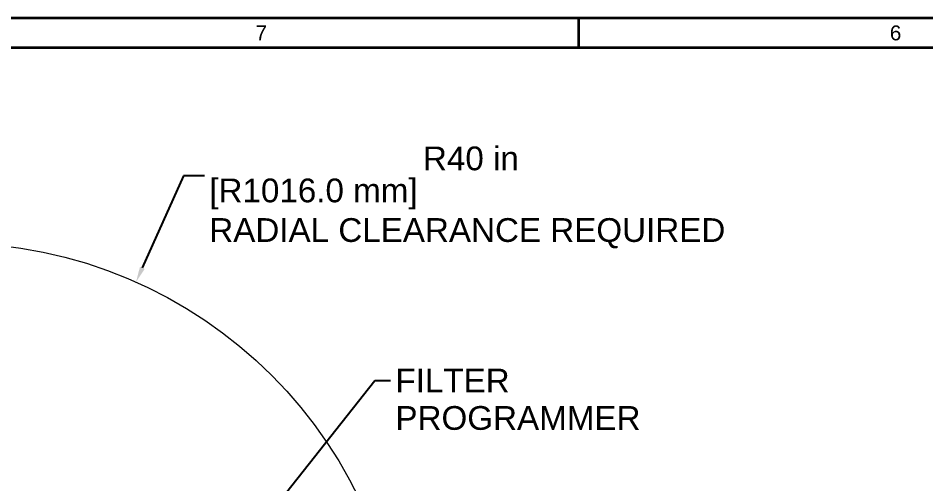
# Model space of a CAD drawing. Header units: inches. Extents: x 17 to 469, y 7 to 301.
# Drawn here: x 80.2 to 160.4, y 259.8 to 301 of the extents above; entities that cross this region are included whole.
import ezdxf

# ---------------------------------------------------------------- set-up
doc = ezdxf.new("R2010")
doc.units = ezdxf.units.IN
doc.header["$LTSCALE"] = 14
doc.header["$MEASUREMENT"] = 0
doc.layers.get('0').update_dxf_attribs({"lineweight": 25})
for name, color, linetype, lineweight in [('Border', 7, 'Continuous', 35), ('Dimension (ANSI)', 7, 'Continuous', 25), ('Symbol', 7, 'Continuous', 25), ('Visible', 7, 'Continuous', 18)]:
    doc.layers.add(name, color=color, linetype=linetype, lineweight=lineweight)
doc.styles.add('MEMCOR Medium', font='arial.ttf')
doc.styles.add('Standard A-B-C', font='arial.ttf')
doc.styles.add('Standard D-E', font='arial.ttf')
doc.dimstyles.new('Default (ANSI)', dxfattribs={"dimscale": 14, "dimtxt": 0.15, "dimasz": 0.098425, "dimexe": 0.125, "dimexo": 0.0625, "dimgap": 0.031496, "dimtad": 0, "dimtih": 1, "dimtoh": 1, "dimdec": 4, "dimrnd": 1e-08, "dimzin": 3, "dimdsep": 46, "dimlunit": 5, "dimtxsty": 'MEMCOR Medium', "dimcen": 0.09, "dimdle": 0.393701, "dimclrd": 256, "dimclre": 256, "dimclrt": 256, "dimadec": 0, "dimazin": 1, "dimtfac": 0.8, "dimtofl": 0, "dimtmove": 0, "dimatfit": 3, "dimfxl": 1, "dimfrac": 1, "dimtolj": 1, "dimtzin": 4, "dimlwd": -1, "dimlwe": -1, "dimarcsym": 0})
doc.dimstyles.new('Default D-E$7', dxfattribs={"dimscale": 14, "dimtxt": 0.15, "dimasz": 0.098425, "dimexe": 0.125, "dimexo": 0.0625, "dimgap": 0.031496, "dimtad": 0, "dimtih": 1, "dimtoh": 1, "dimrnd": 1e-08, "dimzin": 4, "dimdsep": 46, "dimtxsty": 'Standard D-E', "dimcen": 0.09, "dimdle": 0.393701, "dimclrd": 256, "dimclre": 256, "dimclrt": 256, "dimadec": 0, "dimazin": 1, "dimtfac": 1, "dimtofl": 0, "dimtmove": 0, "dimatfit": 3, "dimfxl": 1, "dimtolj": 1, "dimtzin": 4, "dimlwd": -1, "dimlwe": -1, "dimarcsym": 0})

# ---------------------------------------------------------------- blocks, each defined once
blk = doc.blocks.new('Borders 22x34_D')
at = {"layer": 'Border'}
for p, q in [((33.5, 21.5), (1.25, 21.5)), ((9.2656, 21.5), (9.2656, 21.3125)), ((33.3125, 21.3125), (1.25, 21.3125))]:
    blk.add_line(p, q, dxfattribs=at)
at = {"layer": 'Border', "char_height": 0.094, "attachment_point": 5, "style": 'Standard A-B-C'}
for s, insert in [('\\fArial|b0|i0;{\\H0.0940;7}', (7.2617, 21.4069)), ('\\fArial|b0|i0;{\\H0.0940;6}', (11.2695, 21.4062))]:
    blk.add_mtext(s, dxfattribs=dict(at, insert=insert))
blk = doc.blocks.new('*D28')
at = {"layer": 'Defpoints', "color": 0, "transparency": 16777216}
for p in [(90.587, 277.658), (74.308, 241.12)]:
    blk.add_point(p, dxfattribs=at)
at = {"layer": 'Dimension (ANSI)', "transparency": 16777216}
for p, q in [((94.781, 287.071), (91.148, 278.917)), ((96.633, 287.071), (94.781, 287.071))]:
    blk.add_line(p, q, dxfattribs=at)
blk.add_solid([(90.938, 279.01), (91.358, 278.823), (90.587, 277.658)], dxfattribs=at)
at = {"layer": 'Dimension (ANSI)', "transparency": 16777216, "char_height": 2.1, "attachment_point": 4, "style": 'MEMCOR Medium'}
for s, insert in [('\\A1; \\fArial|b0|i0;R40 in', (115.157, 288.584)), ('\\A1;[R1016.0 mm]{\\P\\fArial|b0|i0;RADIAL CLEARANCE REQUIRED}', (97.074, 283.726))]:
    blk.add_mtext(s, dxfattribs=dict(at, insert=insert))

msp = doc.modelspace()

# ---------------------------------------------------------------- linework, layer by layer
at = {"layer": 'Visible'}
msp.add_circle((74.307825, 241.12041), 40, dxfattribs=at)

# ---------------------------------------------------------------- block references
at = {"xscale": 14, "yscale": 14, "zscale": 14}
msp.add_blockref('Borders 22x34_D', (0, 0), dxfattribs=at)

# ---------------------------------------------------------------- texts
at = {"layer": 'Symbol', "insert": (113.534211, 270.000656), "char_height": 2.10000007, "width": 21.68346202, "attachment_point": 1, "line_spacing_factor": 0.944221, "style": 'Standard D-E'}
msp.add_mtext('\\fArial|b0|i0;FILTER\\P\\fArial|b0|i0;PROGRAMMER', dxfattribs=at)

# ---------------------------------------------------------------- dimensions: what is measured, and where the dimension line sits
at = {"layer": 'Dimension (ANSI)'}
dim = msp.add_radius_dim(center=(74.307825, 241.12041), mpoint=(90.587013, 277.657898), text=' \\fArial|b0|i0;<> in\\X[R1016.0 mm]{\\P\\fArial|b0|i0;RADIAL CLEARANCE REQUIRED}', dimstyle='Default (ANSI)', override={"dimgap": 0.031496, "dimdec": 4, "dimlfac": 1, "dimpost": '', "dimcen": 0, "dimtol": 0, "dimlim": 0, "dimtp": 0, "dimtm": 0, "dimtdec": 2}, dxfattribs=at)
dim.commit()
dim.dimension.update_dxf_attribs({"geometry": '*D28', "text_midpoint": (119.703422, 287.071084), "dimtype": 164})

# ---------------------------------------------------------------- leaders
at = {"layer": 'Symbol', "annotation_type": 0, "has_hookline": 1, "hookline_direction": 0, "text_width": 21.413984}
msp.add_leader([(101.625258, 256.198235), (111.715313, 268.950656), (113.093266, 268.950656)], dimstyle='Default D-E$7', override={"dimtad": 0}, dxfattribs=at)

doc.saveas('drawing.dxf')
